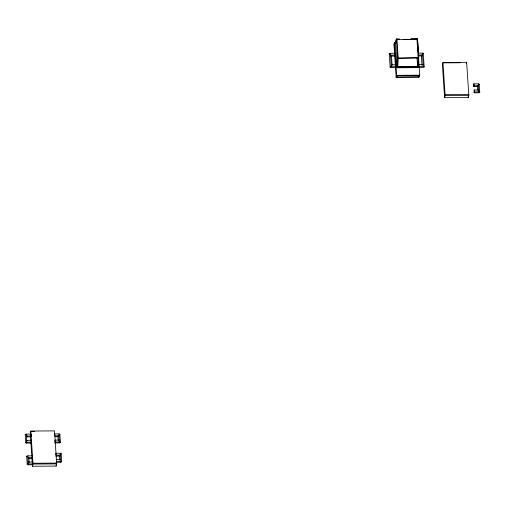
<?xml version="1.0" encoding="UTF-8"?>
<svg xmlns="http://www.w3.org/2000/svg" width="505" height="505" viewBox="0 0 505 505"><rect width="100%" height="100%" fill="white"/><g stroke="black" fill="none" stroke-linecap="round" stroke-linejoin="round"><path stroke-width="0.76" d="M31.234 440.278L31.133 443.055L26.702 443.087A1.042 0.448 -3.8 0 1 25.78 442.639A1.042 0.448 -3.8 0 1 26.929 442.184L31.36 442.153L31.234 440.278L26.809 440.303A1.042 0.448 -3.8 0 1 27.718 440.631M27.106 456.716A1.042 0.448 -3.8 0 1 26.752 456.211A1.042 0.448 -3.8 0 1 27.838 455.87L32.263 455.845L32.162 458.622L28.469 458.647M395.365 65.726L395.592 64.823L395.718 66.704L391.287 66.729A1.042 0.448 -3.8 0 0 390.144 67.19A1.042 0.448 -3.8 0 0 391.059 67.632L395.491 67.607L395.592 64.823L391.167 64.855A1.042 0.448 -3.8 0 1 391.861 64.981M397.839 66.458L398.211 57.942L396.987 39.428L416.96 39.295L418.184 57.81L417.812 66.325M399.348 39.409L399.31 38.872L396.362 38.891L395.421 42.584L397.088 67.771L418.241 67.632L418.708 58.062L417.509 38.759L410.95 39.055L417.446 39.011M26.702 443.087L26.399 434.136L30.83 434.104L30.723 436.882L27.03 436.907M56.282 464.556L56.648 463.098L32.964 463.249L32.408 465.44L32.459 466.241L56.15 466.09L56.699 463.899L54.515 430.891L30.83 431.043L30.382 434.805M31.36 442.153L31.133 443.055L31.051 441.806M32.263 455.845L32.389 457.719L27.958 457.751A1.042 0.448 -3.8 0 1 28.842 458.022L29.157 462.372A1.042 0.448 -3.8 0 0 28.242 462.043L32.673 462.018L32.8 463.893L28.368 463.925A1.042 0.448 -3.8 0 0 27.219 464.379A1.042 0.448 -3.8 0 0 28.141 464.821L27.838 455.87M32.389 457.719L32.162 458.622L32.08 457.372M32.459 466.241L33.014 464.057L30.83 431.043M55.045 442.001L54.818 442.904L59.249 442.872A1.042 0.448 -3.8 0 0 60.398 442.418A1.042 0.448 -3.8 0 0 59.476 441.97L55.045 442.001L54.925 440.12L59.356 440.095A1.042 0.448 -3.8 0 0 58.586 440.227M59.249 442.872L58.946 433.921L54.515 433.947L54.597 435.203M56.099 462.226L60.531 462.195L60.758 461.292L60.221 453.244L55.796 453.275L55.916 455.15L60.347 455.125A1.042 0.448 -3.8 0 0 59.281 455.807M395.421 42.584L394.455 42.59L393.963 44.522L394.55 53.429M394.001 45.059L394.487 43.133L395.459 43.127L396.33 39.687L396.917 39.687M394.601 54.187L394.834 53.284L390.403 53.315A1.042 0.448 -3.8 0 0 389.317 53.656A1.042 0.448 -3.8 0 0 389.671 54.161M394.834 53.284L394.727 56.068L391.034 56.087M395.491 67.607L395.718 66.704M397.056 67.234L397.555 58.201L396.362 38.891M397.088 67.771L397.252 66.464L418.405 66.325M418.418 55.55L419.718 75.182L419.226 77.114L396.128 77.265L396.621 75.333L394.455 42.59M396.722 77.265L397.145 75.586M403.186 39.642L411.051 39.333M418.771 57.804L397.555 58.201L418.771 57.804L417.509 38.759M418.639 77.12L419.062 75.447M442.961 62.481L442.405 64.672L444.589 97.68L468.274 97.522L468.829 95.338L466.645 62.323L442.961 62.481L445.145 95.489L444.589 97.68M444.539 96.872L445.088 94.688L468.779 94.53L468.406 95.988M466.279 63.788L466.645 62.323M479.024 84.512A1.042 0.448 -3.8 0 0 478.298 83.843L473.867 83.874L473.766 86.652L477.459 86.626M474.397 91.923L474.17 92.825L478.601 92.794A1.042 0.448 -3.8 0 0 479.75 92.339A1.042 0.448 -3.8 0 0 478.828 91.897L474.397 91.923L474.277 90.048L478.708 90.016A1.042 0.448 -3.8 0 0 477.945 90.155M396.362 40.223L396.955 40.223M418.664 53.132L422.357 53.107A1.042 0.448 -3.8 0 1 423.24 53.379A1.042 0.448 -3.8 0 1 422.893 53.871M394.954 55.165L390.523 55.19A1.042 0.448 -3.8 0 1 391.413 55.462A1.042 0.448 -3.8 0 1 391.059 55.954M418.052 55.013L422.483 54.982A1.042 0.448 -3.8 0 0 421.397 55.323A1.042 0.448 -3.8 0 0 421.751 55.828M418.563 55.91L421.517 55.891M443.75 62.86L460.181 62.753M418.689 64.672L423.121 64.646A1.042 0.448 -3.8 0 0 422.167 64.874M418.815 66.553L423.247 66.521A1.042 0.448 -3.8 0 1 424.162 66.969A1.042 0.448 -3.8 0 1 423.02 67.424L418.588 67.455M397.284 67.001L418.437 66.862M417.616 67.102L418.209 67.096L418.241 67.632M396.621 75.333L419.718 75.182M396.551 75.592L419.649 75.441M473.993 85.749L478.424 85.724A1.042 0.448 -3.8 0 0 477.395 86.008A1.042 0.448 -3.8 0 0 477.496 86.494M445.145 95.489L468.829 95.338M31.619 431.428L34.75 431.403M30.95 435.985L26.525 436.011A1.042 0.448 -3.8 0 1 27.409 436.282A1.042 0.448 -3.8 0 1 27.055 436.774M54.641 435.828L59.072 435.802A1.042 0.448 -3.8 0 0 57.987 436.137A1.042 0.448 -3.8 0 0 58.34 436.642M55.152 436.724L58.1 436.705M55.689 456.053L59.382 456.028M56.2 459.443L60.632 459.417A1.042 0.448 -3.8 0 0 59.546 459.758M56.326 461.324L60.758 461.292A1.042 0.448 -3.8 0 1 61.673 461.74A1.042 0.448 -3.8 0 1 60.531 462.195M33.014 464.057L56.699 463.899M28.141 464.821L32.572 464.796M479.213 84.171L479.744 92.226M478.298 83.843L478.828 91.897M477.282 86.298L477.515 89.877M468.223 96.72L468.274 97.522M423.272 53.435L424.162 66.849M422.357 53.107L423.247 66.521M421.34 55.556L421.978 65.221M417.547 42.445L417.685 44.547M417.894 47.691L418.209 52.406M418.594 75.289L418.702 76.861L396.785 77.006L396.684 75.434M416.997 57.766L417.566 66.325M411.013 38.797L410.982 39.592M396.16 60.663L396.261 62.235M394.645 54.811L396.128 77.265M391.438 55.518L392.076 65.183M390.403 53.315L391.287 66.729M389.26 53.89L390.144 67.304M59.861 434.249L60.392 442.298M61.137 453.572L61.673 461.62M57.93 436.37L58.163 439.95M59.205 455.693L59.489 459.992M56.093 465.282L56.15 466.09M30.483 436.377L30.742 440.303M30.9 442.658L31.783 456.015M31.941 458.37L32.2 462.296M25.256 434.704L25.787 442.759M26.696 456.444L27.226 464.499M60.221 453.244A1.042 0.448 -3.8 0 1 61.105 453.515A1.042 0.448 -3.8 0 1 60.758 454.008M58.946 433.921A1.042 0.448 -3.8 0 1 59.672 434.59M28.842 458.022A1.042 0.448 -3.8 0 1 28.495 458.515M25.471 434.906A1.042 0.448 -3.8 0 1 25.37 434.42A1.042 0.448 -3.8 0 1 26.399 434.136M30.83 434.104L30.723 436.882L30.83 434.104M473.867 83.874L473.766 86.652L473.867 83.874M474.277 90.048L474.17 92.825L474.277 90.048"/></g></svg>
